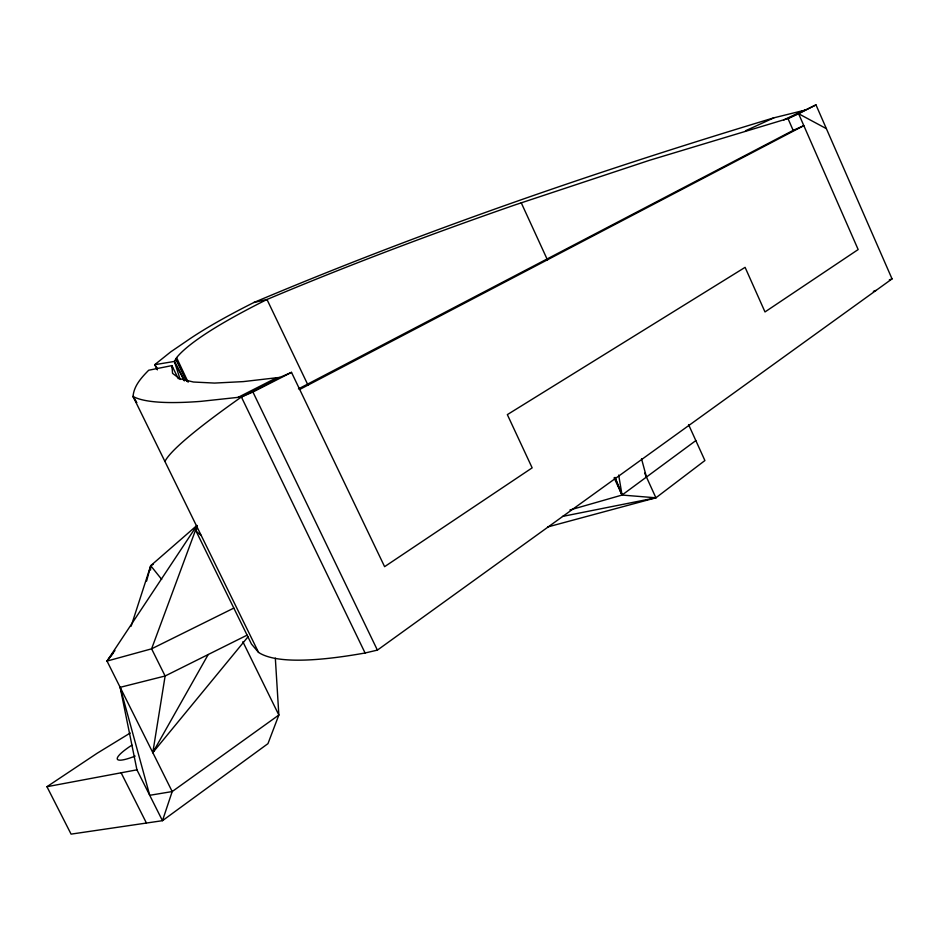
<?xml version="1.0" encoding="UTF-8"?>
<svg xmlns="http://www.w3.org/2000/svg" width="939" height="939" viewBox="0 0 939 939"><rect width="100%" height="100%" fill="white"/><g stroke="black" fill="none" stroke-linecap="round" stroke-linejoin="round"><path stroke-width="1.41" d="M150.545 570.032L150.71 565.701L196.944 525.417M157.388 369.86L154.7 364.708L170.698 351.902L187.107 340.704A568.4 68.5 -17.6 0 1 253.906 302.487L267.016 299.482A733.547 103.853 -17.6 0 1 515.147 204.866L649.401 160.334L787.974 118.537L815.979 104.875L892.05 278.895L377.396 650.117L365.083 652.992A585.091 94.146 -23.5 0 1 258.554 652.417L133.056 396.469C133.843 385.835 141.566 377.455 148.702 370.224L171.907 365.611L178.328 378.746M258.554 652.417L251.464 644.048L196.169 531.31L197.354 525.793M146.613 581.041L150.71 565.701L153.257 564.292M131.131 626.207L150.71 565.701L161.696 579.398M197.143 525.781L151.602 648.826L165.123 675.998L152.799 752.62L172.189 791.565L162.47 820.686L71.082 834.125L46.95 786.706L97.21 753.219L130.216 733.03M208.212 654.518L152.799 752.62L107.023 661.068L196.838 525.629M154.982 748.817L152.799 752.62L248.201 636.583M180.206 379.462L174.372 361.433L176.591 357.653A533.035 64.392 -17.7 0 1 266.981 299.494L307.98 385.072M233.811 608.096L151.602 648.826L107.023 661.068L114.934 650.504M107.023 661.068L113.302 652.969M547.601 526.99L655.915 497.799L704.907 460.544L688.557 424.581M569.938 509.994L622.052 495.053L695.834 440.591M298.449 388.899L793.173 130.38L803.831 125.638L299.694 389.462M164.935 461.472A599.094 41.175 -29.3 0 1 241.393 396.997L279.928 377.372L291.501 372.36L384.603 566.663L532.155 467.857L507.342 414.627L745.096 267.345L764.992 311.936L858.164 249.551L798.608 113.736L815.979 104.875M133.056 396.469L136.636 402.549L133.056 396.469A601.183 73.172 -17.6 0 0 200.735 401.376L241.393 396.997L252.931 392.033L291.501 372.36M238.107 397.361L276.653 377.748M783.736 119.934L805.427 109.652M247.098 635.151L165.123 675.998L120.169 687.325L136.93 769.827L162.47 820.686L267.967 743.641L278.848 715.037L275.327 658.133M745.531 130.767L773.912 117.821L801.812 110.919M253.906 302.487C423.466 230.877 597.744 170.898 773.912 117.821M889.339 279.857L892.05 278.895M873.352 291.372L876.075 290.409M562.484 516.427L655.915 497.799L644.67 473.15M46.95 786.706L136.93 769.827M184.502 380.459L174.372 361.433L154.7 364.708L157.236 368.288M279.928 377.372L243.283 381.61L214.526 383.077L193.434 382.02L179.607 378.687L172.553 373.346L171.907 365.611L172.659 368.44M614.083 477.775L622.052 495.053L655.915 497.799M826.343 128.631L798.608 113.736L787.974 118.537L793.173 130.38M196.169 531.31L201.228 535.488M174.372 361.433L184.302 380.858M186.849 380.929L175.816 358.98L186.509 380.976M121.108 772.762L146.414 823.01M242.849 641.724L278.848 715.037L172.189 791.565L149.724 795.298L120.169 687.325M252.931 392.033L377.396 650.117M241.393 396.997L365.083 652.992M176.591 357.653L188.129 382.196M521.227 202.754L547.496 259.997M614.881 477.505L622.052 495.053L618.672 475.087M615.068 477.446L622.052 495.053M641.525 458.795L646.455 477.059M135.157 756.095A35.06 6.385 -27.7 0 1 117.293 758.994A35.06 6.385 -27.7 0 1 131.941 745.12"/></g></svg>
